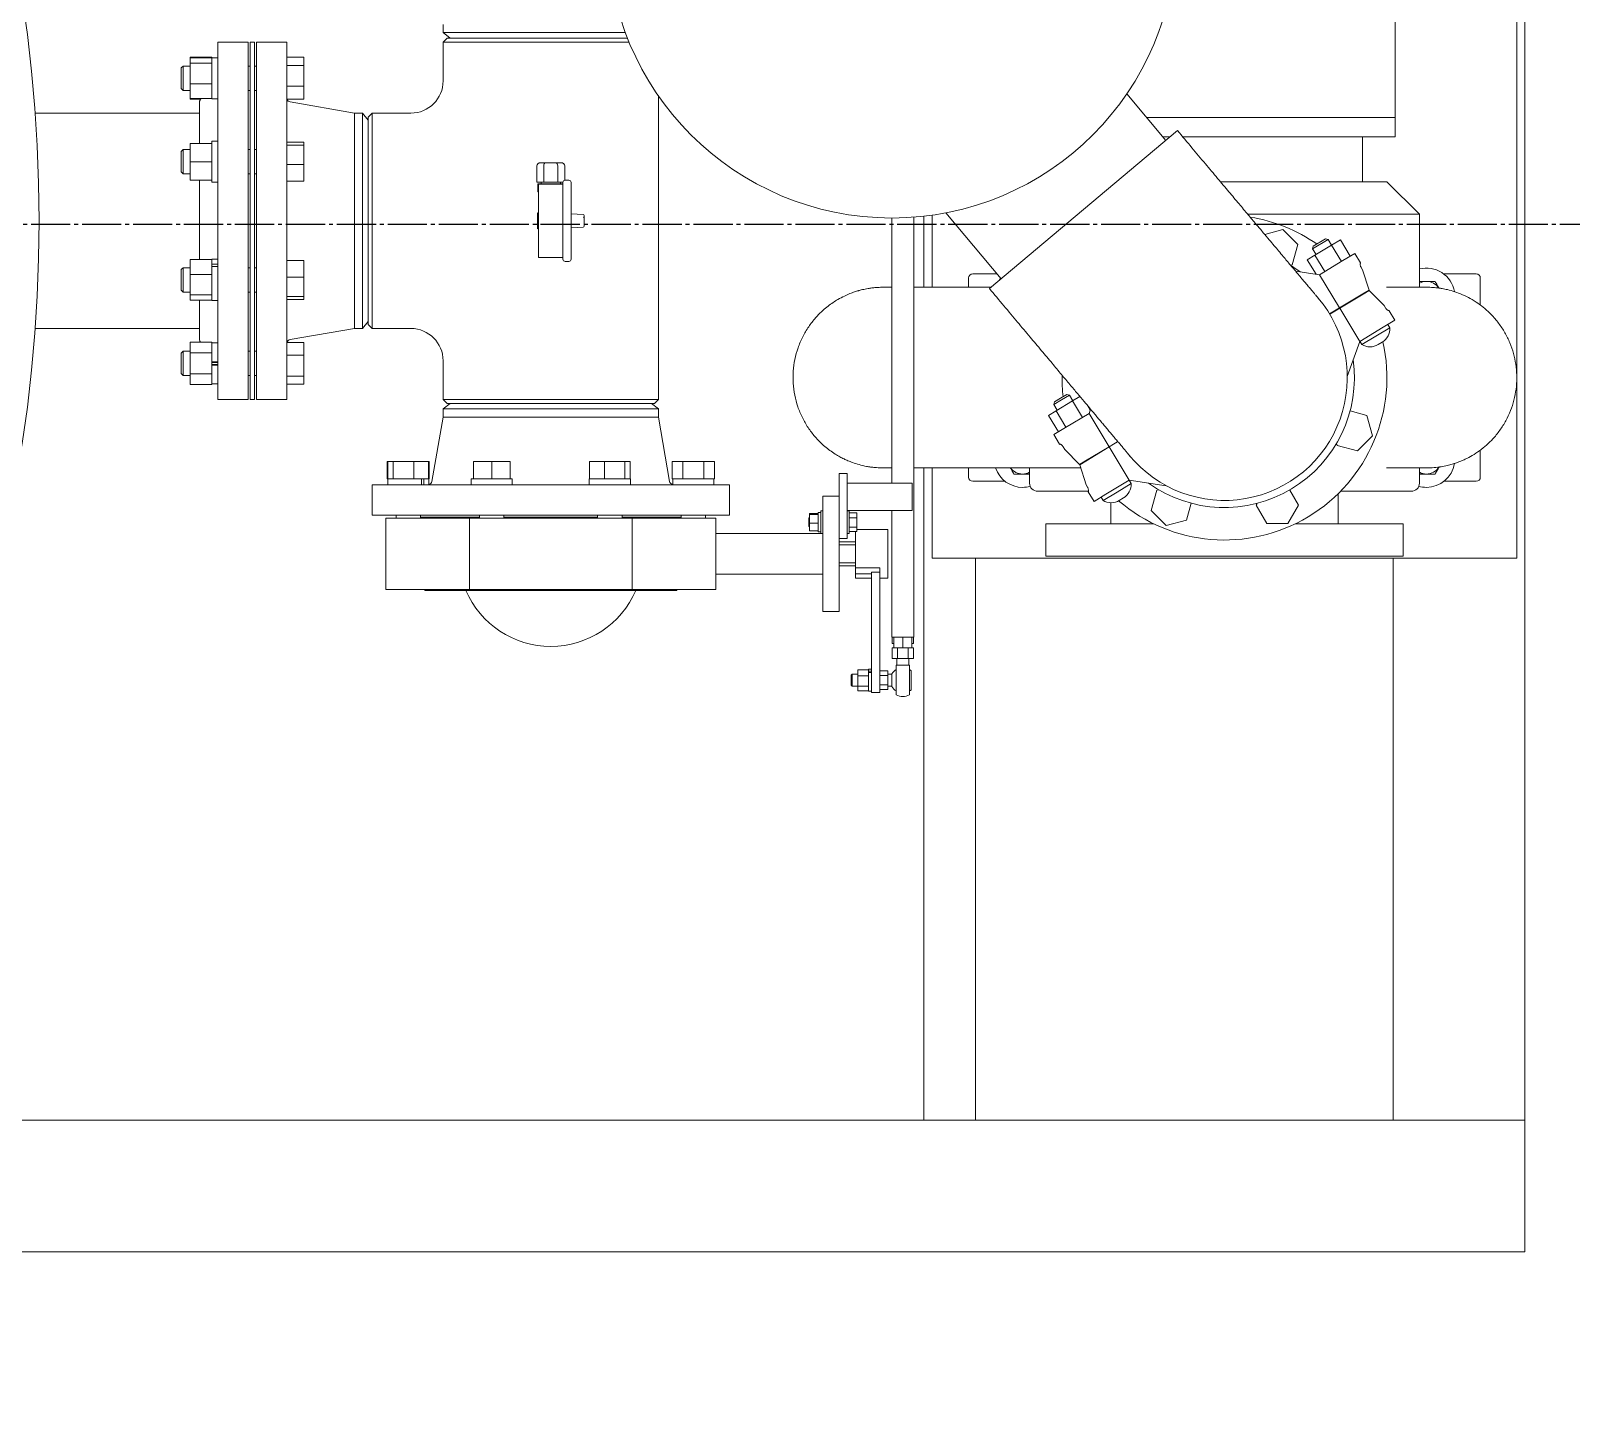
# Model space of a CAD drawing. Extents: x -18238 to -8686, y -1229 to 9502.
# Drawn here: x -17002.2 to -16903.9, y 1745.9 to 1834.8 of the extents above; entities that cross this region are included whole.
import ezdxf

# ---------------------------------------------------------------- set-up
doc = ezdxf.new("R2010")
doc.units = 0
doc.linetypes.add('X-CUB3-LR20$0$COL-CEN-LIN', pattern=[3.25, 2.5, -0.25, 0.25, -0.25])
doc.layers.add('188K-SM-03-C3-LR1-MECH-EQ-Y2257103$0$AC-EQ', color=1, linetype='Continuous')
doc.layers.add('X-CUB3-LR20$0$CCL', color=8, linetype='X-CUB3-LR20$0$COL-CEN-LIN')

# ---------------------------------------------------------------- blocks, each defined once
blk = doc.blocks.new('X-CUB3-LR20$0$CUB3-LR10')
at = {"layer": 'X-CUB3-LR20$0$CCL'}
blk.add_line((720, 2542.459), (-5160, 2542.459), dxfattribs=at)
blk = doc.blocks.new('X-CUB3-LR20')
at = {"layer": 'X-CUB3-LR20$0$CCL'}
blk.add_blockref('X-CUB3-LR20$0$CUB3-LR10', (-12838.149, -720), dxfattribs=at)
blk = doc.blocks.new('188K-SM-03-C3-LR1-MECH-EQ-Y2257103$0$sf1')
at = {"linetype": 'Continuous', "lineweight": 15}
for p, q in [((0, -1311.54), (0, -8.46)), ((5.18, -214.41), (5.18, -877.55)), ((82.89, -513.61), (82.89, -596.5)), ((690.05, -542.27), (690.05, -537.09)), ((621.4, -548.32), (571.44, -548.32)), ((572.49, -545.73), (621.4, -545.73)), ((573.81, -542.27), (621.4, -542.27)), ((621.4, -542.27), (690.05, -542.27)), ((621.4, -545.73), (687.46, -545.73)), ((690.05, -548.32), (621.4, -548.32)), ((685.54, -545.73), (690.05, -542.27)), ((690.05, -548.32), (687.46, -545.73)), ((690.05, -572.93), (690.05, -548.32)), ((809.21, -548.32), (789.78, -548.32)), ((789.78, -548.32), (789.78, -662.3)), ((809.21, -548.32), (809.21, -662.3)), ((813.09, -548.32), (810.5, -548.32)), ((810.5, -776.28), (810.5, -548.32)), ((813.09, -776.28), (813.09, -548.32)), ((833.82, -548.32), (814.39, -548.32)), ((814.39, -662.3), (814.39, -548.32)), ((833.82, -662.3), (833.82, -548.32)), ((789.78, -558.01), (778.92, -558.01)), ((778.92, -558.01), (778.92, -563.17)), ((837.71, -558.26), (833.82, -558.26)), ((837.71, -557.9), (851.49, -557.9)), ((837.71, -557.9), (837.71, -558.26)), ((837.71, -558.26), (837.71, -561.64)), ((837.71, -558.36), (851.49, -558.36)), ((851.49, -557.9), (851.49, -558.36)), ((851.49, -558.36), (851.49, -561.84)), ((789.78, -563.17), (778.92, -563.17)), ((778.92, -563.17), (778.92, -576.52)), ((810.5, -563.59), (809.21, -563.59)), ((814.39, -563.59), (813.09, -563.59)), ((837.71, -561.64), (837.71, -561.84)), ((837.71, -561.84), (851.49, -561.84)), ((837.71, -561.84), (837.71, -562.57)), ((837.71, -562.57), (837.71, -574.11)), ((851.49, -561.84), (851.49, -574.84)), ((855.9, -563.59), (851.49, -563.59)), ((857.13, -564.82), (855.9, -563.59)), ((855.9, -564.18), (855.9, -563.59)), ((855.9, -579.13), (855.9, -564.18)), ((857.13, -565.32), (857.13, -564.82)), ((857.13, -577.9), (857.13, -565.32)), ((789.78, -576.52), (778.92, -576.52)), ((778.92, -576.52), (778.92, -584.71)), ((809.21, -579.13), (810.5, -579.13)), ((813.09, -579.13), (814.39, -579.13)), ((837.71, -574.11), (837.71, -574.84)), ((837.71, -574.84), (851.49, -574.84)), ((837.71, -574.84), (837.71, -575.38)), ((837.71, -575.38), (837.71, -583.82)), ((851.49, -574.84), (851.49, -584.36)), ((851.49, -579.13), (855.9, -579.13)), ((855.9, -579.13), (857.13, -577.9)), ((253.98, -581.32), (229.05, -611.02)), ((552.76, -582.61), (552.76, -776.28)), ((787.63, -586.52), (746.61, -593.66)), ((789.78, -584.71), (778.92, -584.71)), ((833.82, -584.46), (837.71, -584.46)), ((837.71, -583.82), (837.71, -584.36)), ((837.71, -584.36), (851.49, -584.36)), ((837.71, -584.36), (837.71, -584.46)), ((844.83, -584.82), (851.49, -584.82)), ((845.47, -612.97), (845.47, -586.53)), ((851.49, -584.36), (851.49, -584.82)), ((82.89, -596.5), (82.89, -608.83)), ((82.89, -596.5), (241.24, -596.5)), ((735.38, -593.66), (710.77, -593.66)), ((737.97, -596.25), (735.38, -593.66)), ((735.38, -730.95), (735.38, -593.66)), ((741.43, -593.66), (737.97, -598.16)), ((737.97, -596.25), (737.97, -728.36)), ((746.61, -593.66), (741.43, -593.66)), ((741.43, -593.66), (741.43, -662.3)), ((746.61, -593.66), (746.61, -662.3)), ((950.32, -593.66), (845.47, -593.66)), ((218.22, -608.83), (82.89, -608.83)), ((103.62, -608.83), (103.62, -637.43)), ((341.64, -705.54), (221.62, -604.77)), ((230.89, -608.83), (226.45, -608.83)), ((789.78, -612.19), (778.92, -612.19)), ((778.92, -612.19), (778.92, -613.96)), ((789.78, -613.96), (778.92, -613.96)), ((778.92, -613.96), (778.92, -626.4)), ((810.5, -616.86), (809.21, -616.86)), ((814.39, -616.86), (813.09, -616.86)), ((837.71, -611.57), (833.82, -611.57)), ((837.71, -611.57), (837.71, -612.97)), ((837.71, -612.97), (851.49, -612.97)), ((837.71, -612.97), (837.71, -613.63)), ((837.71, -613.63), (837.71, -623.97)), ((851.49, -612.97), (851.49, -624.63)), ((855.9, -616.86), (851.49, -616.86)), ((857.13, -618.09), (855.9, -616.86)), ((855.9, -621.66), (855.9, -616.86)), ((857.13, -622.14), (857.13, -618.09)), ((612.43, -627.33), (612.43, -636.42)), ((614.82, -625.26), (618.16, -625.26)), ((616.98, -627.33), (616.98, -637.69)), ((618.16, -625.26), (624.74, -625.26)), ((624.74, -625.26), (627.98, -625.26)), ((625.95, -627.33), (625.95, -637.69)), ((630.38, -627.33), (630.38, -637.69)), ((789.78, -626.4), (778.92, -626.4)), ((778.92, -626.4), (778.92, -637.07)), ((837.71, -623.97), (837.71, -624.63)), ((837.71, -624.63), (851.49, -624.63)), ((837.71, -624.63), (837.71, -625.29)), ((837.71, -625.29), (837.71, -635.63)), ((851.49, -624.63), (851.49, -636.29)), ((855.9, -632.4), (855.9, -621.66)), ((857.13, -631.17), (857.13, -622.14)), ((88.07, -637.43), (67.35, -658.15)), ((88.07, -637.43), (194.2, -637.43)), ((608.45, -686.75), (608.45, -637.85)), ((612.18, -636.4), (609.9, -636.4)), ((613.62, -637.69), (616.98, -637.69)), ((613.63, -637.85), (613.63, -686.75)), ((615.19, -637.69), (615.19, -638.73)), ((616.98, -637.69), (625.95, -637.69)), ((625.95, -637.69), (630.38, -637.69)), ((627.62, -638.73), (627.62, -637.69)), ((789.78, -637.07), (778.92, -637.07)), ((809.21, -632.4), (810.5, -632.4)), ((813.09, -632.4), (814.39, -632.4)), ((833.82, -637.73), (837.71, -637.73)), ((837.71, -635.63), (837.71, -636.29)), ((837.71, -636.29), (851.49, -636.29)), ((837.71, -636.29), (837.71, -637.73)), ((845.47, -662.3), (845.47, -636.29)), ((851.49, -632.4), (855.9, -632.4)), ((855.9, -632.4), (857.13, -631.17)), ((613.63, -638.73), (617.35, -638.73)), ((629.18, -638.99), (613.63, -638.99)), ((617.35, -638.73), (617.35, -638.99)), ((617.35, -638.73), (625.58, -638.73)), ((625.58, -638.73), (625.58, -638.99)), ((625.58, -638.73), (629.63, -638.73)), ((629.18, -685.61), (629.18, -638.99)), ((629.18, -643.91), (629.63, -643.91)), ((629.63, -638.73), (629.63, -643.91)), ((67.35, -658.15), (67.35, -704.64)), ((176.78, -658.15), (67.35, -658.15)), ((334.2, -699.29), (369.5, -657.24)), ((608.45, -657.87), (600.7, -658.28)), ((629.83, -657.41), (629.18, -657.04)), ((629.83, -667.19), (629.83, -657.41)), ((144.98, -677.43), (154.5, -667.92)), ((154.5, -667.92), (166.01, -671)), ((378.2, -704.64), (378.2, -658.7)), ((383.38, -659.36), (383.38, -704.64)), ((389.86, -659.98), (389.86, -927.78)), ((403.84, -829.61), (403.84, -660.52)), ((600.11, -660.54), (600.11, -658.9)), ((600.11, -664.06), (600.11, -660.54)), ((600.11, -665.71), (600.11, -664.06)), ((600.7, -666.33), (608.45, -666.73)), ((629.18, -667.57), (629.83, -667.19)), ((741.43, -662.3), (741.43, -730.95)), ((746.61, -662.3), (746.61, -730.95)), ((789.78, -662.3), (789.78, -776.28)), ((809.21, -662.3), (809.21, -776.28)), ((814.39, -776.28), (814.39, -662.3)), ((833.82, -776.28), (833.82, -662.3)), ((845.47, -686.97), (845.47, -662.3)), ((117.76, -674.39), (111.45, -684.86)), ((123.43, -677.8), (117.12, -688.27)), ((117.76, -674.39), (123.43, -677.8)), ((125.49, -674.16), (123.33, -677.74)), ((123.43, -677.8), (133.97, -684.15)), ((127.2, -673.73), (125.49, -674.16)), ((135.44, -680.14), (125.49, -674.16)), ((127.2, -673.73), (135.01, -678.43)), ((148.47, -690.43), (144.98, -677.43)), ((108.61, -683.15), (104.98, -689.19)), ((108.61, -683.15), (116.11, -687.67)), ((116.11, -687.67), (131.04, -696.66)), ((133.97, -684.15), (127.67, -694.62)), ((133.28, -683.73), (135.44, -680.14)), ((138.85, -687.09), (133.29, -696.32)), ((133.97, -684.15), (138.85, -687.09)), ((135.44, -680.14), (135.01, -678.43)), ((613.63, -685.61), (629.18, -685.61)), ((789.78, -687.54), (778.92, -687.54)), ((778.92, -687.54), (778.92, -698.23)), ((837.71, -686.87), (833.82, -686.87)), ((837.71, -686.87), (837.71, -686.97)), ((837.71, -686.97), (851.49, -686.97)), ((837.71, -687.51), (837.71, -686.97)), ((837.71, -687.51), (837.71, -690.01)), ((851.49, -696.49), (851.49, -686.97)), ((51.88, -696.18), (31.08, -696.18)), ((103.59, -693.59), (99.49, -706.54)), ((103.59, -693.59), (104.46, -692.14)), ((104.98, -689.19), (104.91, -689.39)), ((104.91, -689.39), (105, -689.44)), ((131.04, -696.66), (118.28, -717.85)), ((146.4, -694.37), (131.04, -696.66)), ((149.47, -690.7), (148.47, -690.43)), ((352.29, -696.18), (336.82, -696.18)), ((609.9, -688.2), (612.18, -688.2)), ((810.5, -692.2), (809.21, -692.2)), ((814.39, -692.2), (813.09, -692.2)), ((837.71, -690.01), (833.82, -690.01)), ((837.71, -691.46), (833.82, -691.46)), ((837.71, -691.08), (837.71, -690.01)), ((837.71, -691.46), (837.71, -691.08)), ((837.71, -691.46), (837.71, -695.95)), ((837.71, -696.49), (837.71, -695.95)), ((837.71, -696.49), (837.71, -697.22)), ((837.71, -696.49), (851.49, -696.49)), ((837.71, -697.22), (837.71, -708.75)), ((855.9, -692.2), (851.49, -692.2)), ((851.49, -696.49), (851.49, -709.49)), ((857.13, -693.43), (855.9, -692.2)), ((855.9, -702.95), (855.9, -692.2)), ((857.13, -702.48), (857.13, -693.43)), ((28.49, -698.77), (28.49, -716.09)), ((99.38, -706.72), (89.85, -716.4)), ((103.24, -709.04), (99.38, -706.72)), ((99.49, -706.54), (103.35, -708.86)), ((354.88, -704.64), (354.88, -698.77)), ((789.78, -698.23), (778.92, -698.23)), ((778.92, -698.23), (778.92, -710.66)), ((855.9, -707.74), (855.9, -702.95)), ((855.9, -707.74), (857.13, -706.51)), ((857.13, -706.51), (857.13, -702.48)), ((88.98, -717.85), (89.85, -716.4)), ((102.92, -708.85), (103.02, -708.67)), ((118.18, -718.03), (103.24, -709.04)), ((103.35, -708.86), (118.28, -717.85)), ((104.27, -709.42), (104.16, -709.59)), ((114.1, -715.58), (114.21, -715.4)), ((789.78, -710.66), (778.92, -710.66)), ((778.92, -710.66), (778.92, -712.4)), ((789.78, -712.4), (778.92, -712.4)), ((809.21, -707.74), (810.5, -707.74)), ((813.09, -707.74), (814.39, -707.74)), ((833.82, -713.07), (837.71, -713.07)), ((837.71, -708.75), (837.71, -709.49)), ((837.71, -709.49), (851.49, -709.49)), ((837.71, -709.49), (837.71, -709.68)), ((837.71, -709.68), (837.71, -713.07)), ((837.71, -712.97), (851.49, -712.97)), ((845.47, -738.07), (845.47, -712.97)), ((851.49, -707.74), (855.9, -707.74)), ((851.49, -709.49), (851.49, -712.97)), ((86.62, -719.69), (82.98, -725.73)), ((90.48, -730.24), (82.98, -725.73)), ((86.77, -719.54), (86.62, -719.69)), ((86.85, -719.59), (86.77, -719.54)), ((105.41, -739.23), (118.18, -718.03)), ((124.56, -721.87), (118.18, -718.03)), ((118.28, -717.85), (124.66, -721.69)), ((737.97, -726.44), (741.43, -730.95)), ((87.42, -728.4), (86.15, -730.51)), ((104.05, -741.28), (86.15, -730.51)), ((105.41, -739.23), (90.48, -730.24)), ((710.77, -730.95), (735.38, -730.95)), ((735.38, -730.95), (737.97, -728.36)), ((741.43, -730.95), (746.61, -730.95)), ((746.61, -730.95), (787.63, -738.08)), ((845.47, -730.95), (950.32, -730.95)), ((91.03, -739.66), (93.68, -741.25)), ((104.05, -741.28), (105.32, -739.17)), ((105.41, -739.23), (113.33, -761.68)), ((789.78, -739.9), (778.92, -739.9)), ((778.92, -739.9), (778.92, -748.1)), ((789.67, -739.9), (778.92, -739.9)), ((778.92, -739.9), (778.92, -739.9)), ((810.5, -745.47), (809.21, -745.47)), ((814.39, -745.47), (813.09, -745.47)), ((837.71, -740.15), (833.82, -740.15)), ((837.71, -739.78), (851.49, -739.78)), ((837.71, -739.78), (837.71, -740.16)), ((837.71, -740.16), (837.71, -746.13)), ((837.71, -746.13), (837.71, -746.51)), ((837.71, -747.27), (837.71, -746.51)), ((837.71, -746.51), (851.49, -746.51)), ((851.49, -739.78), (851.49, -746.51)), ((855.9, -745.47), (851.49, -745.47)), ((851.49, -759.97), (851.49, -746.51)), ((857.13, -746.71), (855.9, -745.47)), ((855.9, -760.43), (855.9, -745.47)), ((857.13, -759.28), (857.13, -746.71)), ((690.05, -776.28), (690.05, -751.67)), ((789.78, -748.1), (778.92, -748.1)), ((778.92, -748.1), (778.92, -761.45)), ((837.71, -752.22), (833.82, -752.22)), ((833.82, -752.62), (837.71, -752.62)), ((833.82, -753.86), (837.71, -753.86)), ((837.71, -754.27), (833.82, -754.27)), ((837.71, -747.27), (837.71, -752.22)), ((837.71, -752.33), (837.71, -752.22)), ((837.71, -754.16), (837.71, -752.33)), ((837.71, -754.16), (837.71, -754.27)), ((837.71, -754.27), (837.71, -759.21)), ((789.78, -761.45), (778.92, -761.45)), ((778.92, -761.45), (778.92, -766.59)), ((809.21, -761.01), (810.5, -761.01)), ((813.09, -761.01), (814.39, -761.01)), ((833.82, -766.34), (837.71, -766.34)), ((837.71, -759.97), (837.71, -759.21)), ((837.71, -759.97), (837.71, -760.35)), ((837.71, -759.97), (851.49, -759.97)), ((837.71, -760.35), (837.71, -766.32)), ((837.71, -766.32), (837.71, -766.7)), ((851.49, -759.97), (851.49, -766.7)), ((851.49, -761.01), (855.9, -761.01)), ((855.9, -761.01), (857.13, -759.78)), ((855.9, -761.01), (855.9, -760.43)), ((857.13, -759.78), (857.13, -759.28)), ((283.85, -774.37), (288.54, -777.2)), ((290.61, -773.55), (288.45, -777.14)), ((292.31, -773.13), (290.61, -773.55)), ((295.58, -776.55), (290.61, -773.55)), ((292.31, -773.13), (296.22, -775.48)), ((296.22, -775.48), (300.13, -777.83)), ((789.78, -766.59), (778.92, -766.59)), ((789.78, -766.59), (778.92, -766.59)), ((778.92, -766.59), (778.92, -766.59)), ((837.71, -766.7), (851.49, -766.7)), ((100.8, -786.47), (111.56, -783.59)), ((278.07, -785.16), (265.31, -806.36)), ((278.07, -785.16), (277.1, -782.42)), ((279.13, -780), (277.31, -783.02)), ((278.07, -785.16), (293, -794.15)), ((288.54, -777.2), (282.23, -787.67)), ((288.54, -777.2), (299.09, -783.55)), ((299.09, -783.55), (292.78, -794.02)), ((300.55, -779.54), (295.58, -776.55)), ((298.39, -783.13), (300.55, -779.54)), ((299.09, -783.55), (303.97, -786.48)), ((300.55, -779.54), (300.13, -777.83)), ((552.76, -776.28), (555.35, -778.87)), ((552.76, -776.28), (621.4, -776.28)), ((557.27, -778.87), (552.76, -782.33)), ((552.76, -782.33), (552.76, -787.51)), ((621.4, -782.33), (552.76, -782.33)), ((621.4, -778.87), (555.35, -778.87)), ((621.4, -776.28), (690.05, -776.28)), ((687.46, -778.87), (621.4, -778.87)), ((690.05, -782.33), (621.4, -782.33)), ((690.05, -782.33), (685.54, -778.87)), ((687.46, -778.87), (690.05, -776.28)), ((690.05, -787.51), (690.05, -782.33)), ((789.78, -776.28), (809.21, -776.28)), ((810.5, -776.28), (813.09, -776.28)), ((814.39, -776.28), (833.82, -776.28)), ((97.32, -799.47), (100.8, -786.47)), ((293, -794.15), (300.52, -798.68)), ((303.97, -786.48), (297.66, -796.96)), ((552.76, -787.51), (545.62, -828.53)), ((621.4, -787.51), (552.76, -787.51)), ((690.05, -787.51), (621.4, -787.51)), ((697.19, -828.53), (690.05, -787.51)), ((106.84, -808.99), (97.32, -799.47)), ((119.84, -805.51), (106.84, -808.99)), ((120.18, -804.24), (119.84, -805.51)), ((265.2, -806.54), (259.65, -803.2)), ((259.79, -803.04), (265.31, -806.36)), ((296.63, -804.8), (296.75, -804.88)), ((296.75, -804.88), (296.84, -804.79)), ((296.84, -804.79), (300.52, -798.68)), ((28.49, -808.52), (28.49, -825.8)), ((252.44, -827.74), (265.2, -806.54)), ((280.13, -815.53), (265.2, -806.54)), ((265.31, -806.36), (280.24, -815.35)), ((269.38, -808.81), (269.28, -808.99)), ((279.22, -814.98), (279.32, -814.8)), ((280.24, -815.35), (284.14, -817.7)), ((284.14, -817.7), (293.54, -808.14)), ((294.5, -806.55), (293.54, -808.14)), ((67.35, -819.93), (67.35, -829.64)), ((279.99, -830.66), (284.03, -817.87)), ((284.03, -817.87), (280.13, -815.53)), ((316.03, -829.64), (316.03, -819.93)), ((354.88, -825.8), (354.88, -819.93)), ((378.2, -877.55), (378.2, -819.93)), ((383.38, -819.93), (383.38, -1235.86)), ((432.31, -823.44), (437.49, -823.44)), ((432.31, -864.88), (432.31, -823.44)), ((437.49, -823.44), (437.49, -860.17)), ((517, -826.78), (517, -815.92)), ((523.73, -815.92), (517, -815.92)), ((523.73, -826.78), (523.73, -815.92)), ((537.19, -815.92), (523.73, -815.92)), ((537.19, -826.78), (537.19, -815.92)), ((543.92, -815.92), (537.19, -815.92)), ((543.92, -826.78), (543.92, -815.92)), ((570.73, -826.78), (570.73, -815.92)), ((574.22, -815.92), (570.73, -815.92)), ((574.22, -826.78), (574.22, -815.92)), ((587.22, -815.92), (574.22, -815.92)), ((587.22, -826.78), (587.22, -815.92)), ((596.74, -815.92), (587.22, -815.92)), ((596.74, -826.78), (596.74, -815.92)), ((647.42, -826.78), (647.42, -815.92)), ((659.07, -815.92), (647.42, -815.92)), ((659.07, -826.78), (659.07, -815.92)), ((670.73, -815.92), (659.07, -815.92)), ((670.73, -826.78), (670.73, -815.92)), ((698.89, -826.78), (698.89, -815.92)), ((699.34, -815.92), (698.89, -815.92)), ((699.34, -826.78), (699.34, -815.92)), ((708.86, -815.92), (699.34, -815.92)), ((708.86, -826.78), (708.86, -815.92)), ((721.86, -815.92), (708.86, -815.92)), ((721.86, -826.78), (721.86, -815.92)), ((725.35, -815.92), (721.86, -815.92)), ((725.35, -826.78), (725.35, -815.92)), ((725.81, -815.92), (725.35, -815.92)), ((725.81, -826.78), (725.81, -815.92)), ((31.08, -828.39), (51.61, -828.39)), ((117.69, -834.82), (72.53, -834.82)), ((144.52, -843.65), (150.09, -834.01)), ((228.89, -831.25), (252.44, -827.74)), ((233.65, -833.8), (234.91, -834.14)), ((234.91, -834.14), (238.39, -847.14)), ((252.54, -827.8), (251.26, -829.91)), ((260.21, -835.3), (251.26, -829.91)), ((267.37, -836.73), (252.44, -827.74)), ((278.57, -835.14), (274.89, -841.25)), ((278.61, -835.02), (278.48, -834.95)), ((310.85, -834.82), (278.51, -834.82)), ((278.57, -835.14), (278.61, -835.02)), ((279.99, -830.66), (279.03, -832.25)), ((331.77, -828.39), (352.29, -828.39)), ((432.31, -829.61), (390.86, -829.61)), ((390.86, -829.61), (390.86, -847.02)), ((507.43, -830.68), (507.43, -850.1)), ((621.4, -830.68), (507.43, -830.68)), ((517.38, -826.78), (517, -826.78)), ((517.37, -826.78), (517.37, -830.68)), ((517.38, -826.78), (523.35, -826.78)), ((523.73, -826.78), (523.35, -826.78)), ((524.49, -826.78), (523.73, -826.78)), ((524.49, -826.78), (536.43, -826.78)), ((537.19, -826.78), (536.43, -826.78)), ((537.57, -826.78), (537.19, -826.78)), ((537.57, -826.78), (543.54, -826.78)), ((543.92, -826.78), (543.54, -826.78)), ((543.56, -830.68), (543.56, -826.78)), ((570.64, -826.78), (570.64, -830.68)), ((570.64, -826.78), (574.02, -826.78)), ((574.22, -826.78), (574.02, -826.78)), ((574.95, -826.78), (574.22, -826.78)), ((574.95, -826.78), (586.49, -826.78)), ((587.22, -826.78), (586.49, -826.78)), ((587.76, -826.78), (587.22, -826.78)), ((587.76, -826.78), (596.2, -826.78)), ((596.74, -826.78), (596.2, -826.78)), ((596.74, -826.78), (596.83, -826.78)), ((596.83, -830.68), (596.83, -826.78)), ((735.38, -830.68), (621.4, -830.68)), ((646.02, -826.78), (646.02, -830.68)), ((646.02, -826.78), (647.42, -826.78)), ((648.07, -826.78), (647.42, -826.78)), ((648.07, -826.78), (658.42, -826.78)), ((659.07, -826.78), (658.42, -826.78)), ((659.73, -826.78), (659.07, -826.78)), ((659.73, -826.78), (670.07, -826.78)), ((670.73, -826.78), (670.07, -826.78)), ((670.73, -826.78), (672.17, -826.78)), ((672.17, -830.68), (672.17, -826.78)), ((699.25, -826.78), (698.89, -826.78)), ((699.25, -826.78), (699.25, -830.68)), ((699.25, -826.78), (699.34, -826.78)), ((699.88, -826.78), (699.34, -826.78)), ((699.88, -826.78), (702.39, -826.78)), ((702.39, -826.78), (702.39, -830.68)), ((703.45, -826.78), (702.39, -826.78)), ((703.84, -826.78), (703.45, -826.78)), ((703.84, -826.78), (703.84, -830.68)), ((703.84, -826.78), (708.33, -826.78)), ((708.86, -826.78), (708.33, -826.78)), ((709.6, -826.78), (708.86, -826.78)), ((709.6, -826.78), (721.13, -826.78)), ((721.86, -826.78), (721.13, -826.78)), ((722.06, -826.78), (721.86, -826.78)), ((722.06, -826.78), (725.44, -826.78)), ((725.44, -830.68), (725.44, -826.78)), ((725.81, -826.78), (725.44, -826.78)), ((735.38, -850.1), (735.38, -830.68)), ((119.16, -836.28), (119.16, -855.54)), ((151.25, -855.31), (144.52, -843.65)), ((171.44, -843.65), (164.71, -855.31)), ((170.79, -842.52), (171.44, -843.65)), ((215.88, -853.17), (212.99, -842.41)), ((256.14, -839.06), (258.79, -840.65)), ((269.16, -840.68), (260.21, -835.3)), ((264.22, -855.54), (264.22, -842.1)), ((274.89, -841.25), (267.37, -836.73)), ((269.16, -840.68), (270.43, -838.57)), ((447.85, -838.03), (437.49, -838.03)), ((447.85, -911.39), (447.85, -838.03)), ((228.88, -856.66), (215.88, -853.17)), ((238.39, -847.14), (228.88, -856.66)), ((390.86, -847.02), (432.31, -847.02)), ((403.84, -927.78), (403.84, -847.02)), ((431, -848.55), (426.13, -848.55)), ((426.13, -848.55), (426.13, -851.79)), ((431, -851.79), (426.13, -851.79)), ((426.13, -851.79), (426.13, -857.76)), ((432.31, -847.39), (431, -847.39)), ((431, -847.39), (431, -861.65)), ((449.16, -847.39), (447.85, -847.39)), ((449.16, -847.39), (449.16, -850.29)), ((450.77, -848.45), (449.16, -848.45)), ((449.16, -850.29), (449.16, -861.65)), ((450.77, -848.45), (450.77, -860.59)), ((450.77, -849.09), (456.43, -849.09)), ((450.77, -849.63), (456.43, -849.63)), ((456.43, -849.09), (456.43, -849.63)), ((456.43, -849.63), (456.43, -855.07)), ((456.91, -851.97), (456.43, -851.49)), ((456.91, -857.07), (456.91, -851.97)), ((621.4, -850.1), (507.43, -850.1)), ((516.22, -851.92), (516.22, -897.51)), ((516.22, -851.92), (536.85, -851.92)), ((522.69, -850.1), (522.69, -851.92)), ((536.85, -851.92), (543.48, -851.92)), ((538.23, -851.92), (538.23, -850.1)), ((575.96, -851.4), (538.23, -851.4)), ((541.1, -851.4), (541.1, -851.92)), ((543.48, -851.92), (569.25, -851.92)), ((569.25, -851.92), (569.49, -851.92)), ((569.49, -851.92), (569.49, -897.51)), ((569.49, -851.92), (597.26, -851.92)), ((575.96, -850.1), (575.96, -851.92)), ((591.51, -851.92), (591.51, -850.1)), ((621.4, -851.4), (591.51, -851.4)), ((597.26, -851.92), (603.18, -851.92)), ((603.18, -851.92), (639.63, -851.92)), ((735.38, -850.1), (621.4, -850.1)), ((651.3, -851.4), (621.4, -851.4)), ((639.63, -851.92), (645.55, -851.92)), ((645.55, -851.92), (673.32, -851.92)), ((651.3, -850.1), (651.3, -851.92)), ((666.84, -851.92), (666.84, -850.1)), ((704.58, -851.4), (666.84, -851.4)), ((673.32, -897.51), (673.32, -851.92)), ((673.32, -851.92), (673.56, -851.92)), ((673.56, -851.92), (699.33, -851.92)), ((699.33, -851.92), (705.96, -851.92)), ((701.71, -851.92), (701.71, -851.4)), ((704.58, -850.1), (704.58, -851.92)), ((705.96, -851.92), (726.59, -851.92)), ((720.12, -851.92), (720.12, -850.1)), ((726.59, -851.92), (726.59, -897.51)), ((77.71, -855.54), (77.71, -876.26)), ((146.52, -855.54), (77.71, -855.54)), ((164.71, -855.31), (151.25, -855.31)), ((305.67, -855.54), (236.85, -855.54)), ((305.67, -876.26), (305.67, -855.54)), ((426.13, -859.17), (406.4, -859.17)), ((406.4, -890.26), (406.4, -859.17)), ((431, -857.76), (426.13, -857.76)), ((426.13, -857.76), (426.13, -860.5)), ((431, -860.5), (426.13, -860.5)), ((427.13, -883.72), (427.13, -860.5)), ((431, -861.65), (432.31, -861.65)), ((437.49, -911.39), (437.49, -860.17)), ((447.85, -861.65), (449.16, -861.65)), ((447.85, -861.76), (516.22, -861.76)), ((449.16, -860.59), (450.77, -860.59)), ((450.77, -855.07), (456.43, -855.07)), ((450.77, -859.95), (456.43, -859.95)), ((456.43, -855.07), (456.43, -859.95)), ((456.43, -857.55), (456.91, -857.07)), ((437.49, -866.99), (427.13, -866.99)), ((427.13, -869), (437.49, -869)), ((437.49, -864.88), (432.31, -864.88)), ((5.18, -877.55), (378.2, -877.55)), ((305.67, -876.26), (77.71, -876.26)), ((84.14, -1235.86), (84.14, -877.55)), ((350.55, -877.55), (350.55, -1235.86)), ((411.58, -883.72), (427.13, -883.72)), ((411.58, -883.72), (411.58, -886.37)), ((427.13, -880.42), (437.49, -880.42)), ((427.13, -882.43), (437.49, -882.43)), ((427.13, -887.38), (427.13, -883.72)), ((406.4, -890.26), (411.58, -890.26)), ((416.76, -886.37), (411.58, -886.37)), ((411.58, -886.37), (411.58, -891.05)), ((411.58, -891.05), (411.58, -961.43)), ((416.76, -886.37), (416.76, -891.05)), ((416.76, -887.38), (427.13, -887.38)), ((416.76, -890.26), (427.13, -890.26)), ((416.76, -891.05), (416.76, -961.43)), ((427.13, -890.26), (427.13, -887.38)), ((447.85, -887.66), (516.22, -887.66)), ((516.22, -897.51), (536.85, -897.51)), ((536.85, -897.51), (543.48, -897.51)), ((541.1, -897.51), (541.1, -898.03)), ((541.1, -898.03), (701.71, -898.03)), ((543.48, -897.51), (569.25, -897.51)), ((569.25, -897.51), (569.49, -897.51)), ((569.49, -897.51), (597.26, -897.51)), ((597.26, -897.51), (603.18, -897.51)), ((603.18, -897.51), (639.63, -897.51)), ((639.63, -897.51), (645.55, -897.51)), ((645.55, -897.51), (673.32, -897.51)), ((673.32, -897.51), (673.56, -897.51)), ((673.56, -897.51), (699.33, -897.51)), ((699.33, -897.51), (705.96, -897.51)), ((701.71, -898.03), (701.71, -897.51)), ((705.96, -897.51), (726.59, -897.51)), ((437.49, -911.39), (447.85, -911.39)), ((403.84, -927.78), (389.86, -927.78)), ((390.13, -927.78), (390.13, -931.96)), ((391.03, -931.96), (390.13, -931.96)), ((391.03, -934.58), (391.03, -927.78)), ((396.85, -934.58), (396.85, -927.78)), ((402.67, -934.58), (402.67, -927.78)), ((403.57, -931.96), (402.67, -931.96)), ((403.57, -927.78), (403.57, -931.96)), ((390.13, -941.38), (390.13, -934.58)), ((390.13, -934.58), (391.03, -934.58)), ((390.13, -941.38), (393.49, -941.38)), ((391.03, -934.58), (392.59, -934.58)), ((392.59, -934.58), (393.49, -934.58)), ((392.96, -941.38), (392.96, -945.7)), ((393.49, -941.38), (393.49, -934.58)), ((395.29, -934.58), (393.49, -934.58)), ((400.21, -941.38), (393.49, -941.38)), ((395.29, -934.58), (396.85, -934.58)), ((396.85, -934.58), (398.41, -934.58)), ((400.21, -934.58), (398.41, -934.58)), ((400.21, -941.38), (400.21, -934.58)), ((400.21, -934.58), (401.11, -934.58)), ((400.21, -941.38), (403.57, -941.38)), ((400.74, -945.7), (400.74, -941.38)), ((401.11, -934.58), (402.67, -934.58)), ((402.67, -934.58), (403.57, -934.58)), ((403.57, -941.38), (403.57, -934.58)), ((391.51, -961.37), (391.51, -949.24)), ((392.55, -964.73), (392.55, -945.88)), ((392.96, -945.7), (400.74, -945.7)), ((401.15, -964.73), (401.15, -945.88)), ((403.81, -959.4), (403.81, -951.21)), ((406.4, -951.42), (403.81, -951.42)), ((411.58, -949.32), (406.4, -949.32)), ((406.4, -949.32), (406.4, -952.32)), ((411.58, -952.32), (406.4, -952.32)), ((406.4, -952.32), (406.4, -958.3)), ((418.71, -948.23), (416.76, -948.23)), ((418.71, -949.65), (416.76, -949.65)), ((418.71, -950.38), (416.76, -950.38)), ((418.71, -948.23), (418.71, -949.65)), ((418.71, -948.61), (425.51, -948.61)), ((418.71, -950.38), (418.71, -949.65)), ((418.71, -950.38), (418.71, -962.38)), ((418.71, -952.46), (425.51, -952.46)), ((425.51, -948.61), (425.51, -952.46)), ((429.1, -951.42), (425.51, -951.42)), ((425.51, -952.46), (425.51, -959.16)), ((429.72, -952.04), (429.1, -951.42)), ((429.1, -959.19), (429.1, -951.42)), ((429.72, -952.04), (429.72, -958.57)), ((403.81, -959.19), (406.4, -959.19)), ((411.58, -958.3), (406.4, -958.3)), ((406.4, -958.3), (406.4, -961.29)), ((411.58, -961.29), (406.4, -961.29)), ((411.58, -961.43), (411.58, -963.13)), ((416.76, -961.43), (416.76, -963.13)), ((416.76, -962.38), (418.71, -962.38)), ((418.71, -959.16), (425.51, -959.16)), ((418.71, -962.01), (425.51, -962.01)), ((425.51, -959.16), (425.51, -962.01)), ((425.51, -959.19), (429.1, -959.19)), ((429.1, -959.19), (429.72, -958.57)), ((411.58, -963.13), (416.76, -963.13)), ((1145.67, -1235.86), (0, -1235.86)), ((0, -1320), (0, -1235.86)), ((1147.42, -1320), (0, -1320))]:
    blk.add_line(p, q, dxfattribs=at)
at = {"linetype": 'Continuous', "lineweight": 15, "flags": 128}
for points in [[(143.35, -694.82), (147.46, -692.05), (148.99, -691.1)], [(335.44, -700.33), (334.45, -699.02), (334.44, -699.01)], [(280.57, -815.55), (280.5, -815.66), (280.46, -815.73)]]:
    blk.add_lwpolyline(points, dxfattribs=at)
at = {"linetype": 'Continuous', "lineweight": 15}
for centre, radius in [((1880.33, -662.3), 932.54), ((403.81, -479.19), 181.33)]:
    blk.add_circle(centre, radius, dxfattribs=at)
for centre, radius, start, end in [((710.77, -572.93), 20.72, 180.28793, 269.67359), ((787.19, -583.97), 2.59, 279.86815, 343.52111), ((842.88, -586.53), 2.59, 0, 56.9636), ((609.9, -637.85), 1.45, 90, 180), ((612.18, -637.85), 1.45, 0, 90), ((600.73, -658.9), 0.622, 93.01728, 180), ((191.69, -762.29), 103.62, 99.19768, 124.67201), ((600.73, -660.54), 0.62, 92.84822, 179.86708), ((600.73, -665.71), 0.622, 180, 266.98272), ((609.9, -686.75), 1.45, 180, 270), ((612.18, -686.75), 1.45, 270, 0), ((31.08, -698.77), 2.59, 90, 180), ((62.89, -710.58), 18.13, 75.77595, 170.0932), ((352.29, -698.77), 2.59, 0, 90), ((62.89, -710.58), 9.62, 90, 145.31129), ((62.89, -710.58), 9.62, 62.39573, 90), ((191.69, -762.29), 78.36, 139.53113, 320.52467), ((96.24, -731.01), 10.1, 177.1929, 238.95225), ((710.77, -751.67), 20.72, 90.28793, 179.67359), ((191.69, -762.29), 103.62, 167.2434, 310.66111), ((98.89, -732.6), 10.1, 238.95225, 300.71161), ((787.19, -740.63), 2.59, 16.55206, 80.13185), ((842.88, -738.07), 2.59, 318.60321, 0), ((191.69, -762.29), 82.91, 172.15341, 305.7511), ((191.69, -762.29), 103.62, 353.23249, 0.79954), ((62.89, -814.2), 18.13, 189.36328, 270), ((62.89, -814.2), 9.62, 212.43522, 270), ((62.89, -814.2), 9.62, 270, 297.60427), ((320.48, -814.2), 9.62, 242.39573, 270), ((320.48, -814.2), 18.13, 270, 341.55928), ((320.48, -814.2), 9.62, 270, 322.82707), ((31.08, -825.8), 2.59, 180, 270), ((62.89, -814.2), 18.13, 270, 285.57598), ((72.53, -829.64), 5.18, 180, 270), ((261.35, -830.4), 10.1, 177.1929, 238.95225), ((310.85, -829.64), 5.18, 270, 0), ((320.48, -814.2), 18.13, 254.42402, 270), ((352.29, -825.8), 2.59, 270, 0), ((543.07, -828.09), 2.59, 280.8698, 350.13185), ((699.74, -828.09), 2.59, 189.86815, 259.1302), ((264, -832), 10.1, 238.95225, 300.71161), ((621.4, -874.71), 59.02, 203.26685, 270), ((621.4, -874.71), 59.02, 270, 336.73315), ((396.85, -955.31), 8.08, 122.16817, 131.35303), ((396.85, -955.31), 10.36, 112.02431, 114.51932), ((396.85, -955.31), 10.36, 65.48068, 67.97569), ((396.85, -955.31), 8.08, 30.44746, 57.83183), ((396.85, -955.31), 8.08, 228.64697, 237.83183), ((396.85, -955.31), 8.08, 302.16817, 329.55254), ((396.85, -955.31), 10.36, 245.48068, 294.51932)]:
    blk.add_arc(centre, radius, start, end, dxfattribs=at)
for centre, major_axis, ratio, start_param, end_param in [((614.82, -627.33), (2.39, 0), 0.866055, 1.570796, 3.141593), ((618.16, -627.33), (0, 2.07), 0.569094, 0, 1.570796), ((624.74, -627.33), (0, 2.07), 0.585567, 4.712389, 6.283185), ((627.98, -627.33), (2.39, 0), 0.866055, 0, 1.570796)]:
    blk.add_ellipse(centre, major_axis=major_axis, ratio=ratio, start_param=start_param, end_param=end_param, dxfattribs=at)
for points, knots in [([(221.61, -604.77), (218.55, -608.42), (212.64, -615.46), (204.12, -625.61), (196.27, -634.96), (189.1, -643.5), (182.6, -651.25), (176.77, -658.19), (171.62, -664.32), (167.14, -669.65), (163.34, -674.18), (160.1, -678.04), (157.14, -681.57), (154.44, -684.78), (151.88, -687.84), (149.48, -690.69), (147.06, -693.57), (144.64, -696.45), (142.28, -699.27), (140.04, -701.94), (137.99, -704.38), (136.18, -706.53), (134.65, -708.35), (133.42, -709.82), (132.51, -710.91), (132.03, -711.47), (132.06, -711.44), (132.07, -711.43)], [0, 0, 0, 0, 0.091994, 0.177243, 0.255746, 0.327503, 0.392515, 0.450781, 0.502302, 0.547077, 0.585106, 0.61639, 0.644314, 0.673964, 0.697261, 0.721284, 0.746085, 0.77175, 0.798386, 0.8256, 0.852839, 0.880048, 0.907174, 0.934181, 0.96115, 0.987062, 1, 1, 1, 1]), ([(105, -689.44), (105.05, -689.51), (105.13, -689.64), (105.13, -690.21), (105, -690.93), (104.75, -691.62), (104.54, -692), (104.46, -692.14)], [0, 0, 0, 0, 0.231029, 0.46162, 0.702057, 0.884639, 1, 1, 1, 1]), ([(62.93, -704.64), (61.5, -704.67), (58.9, -704.72), (55.55, -705.08), (53.01, -705.48), (51.17, -705.83), (48.42, -706.44), (44.65, -707.51), (39.74, -709.39), (34.81, -711.82), (30.03, -714.8), (25.57, -718.21), (21.07, -722.42), (16.7, -727.53), (12.71, -733.6), (9.54, -740.06), (7.21, -746.81), (5.73, -753.76), (5.11, -760.84), (5.37, -767.93), (6.5, -774.94), (8.48, -781.76), (11.28, -788.31), (14.93, -794.55), (19.04, -799.91), (23.41, -804.44), (27.77, -808.13), (32.36, -811.3), (36.25, -813.47), (39.31, -814.92), (41.54, -815.86), (43.9, -816.74), (46.6, -817.62), (49.82, -818.48), (53.65, -819.23), (58.08, -819.81), (61.24, -819.89), (62.93, -819.93)], [0, 0, 0, 0, 0.026684, 0.048798, 0.061059, 0.071451, 0.080306, 0.107091, 0.135757, 0.16627, 0.19722, 0.227868, 0.258213, 0.298204, 0.337789, 0.376998, 0.415836, 0.45455, 0.493265, 0.531979, 0.570692, 0.609403, 0.648113, 0.68722, 0.727537, 0.758594, 0.790315, 0.821027, 0.849758, 0.863383, 0.876512, 0.889376, 0.904671, 0.923324, 0.945421, 0.970986, 1, 1, 1, 1]), ([(57.34, -700.97), (56.89, -701.75), (56.09, -703.13), (55.26, -704.57), (54.9, -705.19)], [0, 0, 0, 0, 0.56245, 1, 1, 1, 1]), ([(62.89, -700.97), (62.15, -700.97), (60.64, -700.97), (58.79, -700.97), (57.7, -700.97), (57.34, -700.97)], [0, 0, 0, 0, 0.397957, 0.80209, 1, 1, 1, 1]), ([(88.26, -704.64), (87.5, -704.64), (85.49, -704.64), (82.35, -704.64), (78.77, -704.64), (75.2, -704.64), (71.99, -704.64), (69.2, -704.64), (66.87, -704.64), (64.94, -704.64), (63.57, -704.64), (62.84, -704.64), (62.9, -704.64), (62.93, -704.64)], [0, 0, 0, 0, 0.046492, 0.1228185, 0.2082728, 0.302854, 0.4065615, 0.4999611, 0.5996986, 0.7057735, 0.8181853, 0.9369336, 1, 1, 1, 1]), ([(67.35, -700.97), (67.01, -700.97), (65.96, -700.97), (64.46, -700.97), (63.31, -700.97), (62.89, -700.97)], [0, 0, 0, 0, 0.233923, 0.722955, 1, 1, 1, 1]), ([(252.13, -812.15), (252.15, -812.14), (252.18, -812.1), (252.55, -811.66), (253.25, -810.82), (254.4, -809.46), (255.78, -807.81), (257.38, -805.91), (259.14, -803.81), (261.08, -801.51), (263.15, -799.03), (265.29, -796.49), (267.36, -794.02), (269.35, -791.64), (271.22, -789.42), (273.12, -787.15), (275.27, -784.59), (278.02, -781.33), (281.46, -777.22), (285.63, -772.26), (290.44, -766.53), (295.86, -760.07), (301.9, -752.87), (308.59, -744.91), (315.93, -736.16), (323.93, -726.64), (332.57, -716.35), (338.55, -709.23), (341.64, -705.54)], [0, 0, 0, 0, 0.019198, 0.040478, 0.070418, 0.098241, 0.124139, 0.148456, 0.172605, 0.196744, 0.22083, 0.244515, 0.266203, 0.285733, 0.305067, 0.32191, 0.342231, 0.368759, 0.403173, 0.444363, 0.492331, 0.545567, 0.605233, 0.671328, 0.743852, 0.822805, 0.908188, 1, 1, 1, 1]), ([(389.86, -704.64), (388.57, -704.64), (385.83, -704.64), (381.28, -704.64), (376.48, -704.64), (371.57, -704.64), (366.61, -704.64), (361.66, -704.64), (356.81, -704.64), (351.91, -704.64), (346.79, -704.64), (343.02, -704.64), (340.88, -704.64), (340.58, -704.64)], [0, 0, 0, 0, 0.101079, 0.214435, 0.321428, 0.421861, 0.526308, 0.621996, 0.710838, 0.800538, 0.891797, 0.984604, 1, 1, 1, 1]), ([(409.3, -704.64), (409.31, -704.64), (409.43, -704.64), (409.01, -704.64), (408.05, -704.64), (406.43, -704.64), (405.01, -704.64), (404, -704.64), (403.84, -704.64)], [0, 0, 0, 0, 0.0138246, 0.2640572, 0.5043668, 0.7358086, 0.9591656, 1, 1, 1, 1]), ([(407.89, -819.93), (408.74, -819.92), (410.3, -819.91), (412.5, -819.83), (414.34, -819.71), (415.92, -819.55), (417.23, -819.38), (418.56, -819.18), (421.15, -818.73), (424.58, -817.93), (428.56, -816.66), (431.76, -815.39), (434.44, -814.17), (437.16, -812.77), (440.21, -810.97), (443.41, -808.79), (446.69, -806.19), (449.9, -803.26), (453.58, -799.3), (457.44, -794.2), (461.11, -787.82), (463.99, -780.88), (465.96, -773.51), (466.95, -765.91), (466.92, -758.24), (465.88, -750.66), (463.85, -743.29), (460.88, -736.28), (457.09, -729.84), (452.69, -724.17), (448.44, -719.88), (444.66, -716.72), (441.49, -714.44), (438.03, -712.27), (434.42, -710.36), (430.83, -708.78), (427.84, -707.68), (425.86, -707.07), (424.66, -706.73), (423.76, -706.48), (422.48, -706.17), (420.8, -705.8), (418.82, -705.44), (416.54, -705.11), (413.95, -704.85), (411.04, -704.68), (408.98, -704.66), (407.89, -704.64)], [0, 0, 0, 0, 0.030621, 0.056271, 0.076982, 0.089359, 0.099199, 0.106885, 0.113287, 0.137405, 0.159286, 0.174777, 0.188253, 0.20273, 0.220038, 0.240421, 0.25995, 0.28179, 0.304567, 0.339744, 0.375951, 0.412931, 0.450461, 0.488238, 0.525926, 0.563353, 0.600936, 0.638423, 0.675468, 0.711116, 0.744049, 0.764509, 0.783804, 0.801669, 0.824827, 0.843994, 0.859569, 0.871889, 0.874641, 0.87788, 0.88635, 0.89782, 0.912378, 0.929982, 0.950535, 0.973918, 1, 1, 1, 1]), ([(88.98, -717.85), (88.84, -718.06), (88.55, -718.49), (88.04, -719), (87.53, -719.38), (87.07, -719.62), (86.93, -719.6), (86.85, -719.59)], [0, 0, 0, 0, 0.179767, 0.358877, 0.554043, 0.780666, 1, 1, 1, 1]), ([(294.5, -806.55), (294.65, -806.33), (294.93, -805.9), (295.45, -805.4), (295.96, -805.01), (296.41, -804.78), (296.56, -804.79), (296.63, -804.8)], [0, 0, 0, 0, 0.179767, 0.358877, 0.554043, 0.780666, 1, 1, 1, 1]), ([(54.75, -819.32), (54.75, -819.33), (55.19, -820.09), (56.07, -821.61), (56.92, -823.07), (57.34, -823.81)], [0, 0, 0, 0, 0.0063953, 0.4986453, 1, 1, 1, 1]), ([(57.34, -823.81), (57.7, -823.81), (58.78, -823.81), (60.63, -823.81), (62.14, -823.81), (62.89, -823.81)], [0, 0, 0, 0, 0.197911, 0.596243, 1, 1, 1, 1]), ([(62.9, -819.93), (62.88, -819.93), (62.82, -819.93), (63.36, -819.93), (64.39, -819.93), (65.83, -819.93), (67.56, -819.93), (69.6, -819.93), (71.9, -819.93), (74.41, -819.93), (76.96, -819.93), (79.61, -819.93), (83.14, -819.93), (86, -819.93), (88.13, -819.93), (88.3, -819.93)], [0, 0, 0, 0, 0.049561, 0.154581, 0.253102, 0.345123, 0.430643, 0.509663, 0.595903, 0.672781, 0.741099, 0.808221, 0.875929, 0.99006, 1, 1, 1, 1]), ([(62.89, -823.81), (63.31, -823.81), (64.45, -823.81), (65.95, -823.81), (67, -823.81), (67.35, -823.81)], [0, 0, 0, 0, 0.277036, 0.760814, 1, 1, 1, 1]), ([(283.38, -819.93), (285.59, -819.93), (291.94, -819.93), (302.05, -819.93), (314.1, -819.93), (325.96, -819.93), (337.52, -819.93), (346.85, -819.93), (354.21, -819.93), (359.96, -819.93), (365.79, -819.93), (371.29, -819.93), (376.48, -819.93), (381.28, -819.93), (385.83, -819.93), (388.57, -819.93), (389.86, -819.93)], [0, 0, 0, 0, 0.051382, 0.147851, 0.242245, 0.346329, 0.447366, 0.545224, 0.601373, 0.656382, 0.714153, 0.778348, 0.831118, 0.887333, 0.946892, 1, 1, 1, 1]), ([(316.03, -823.81), (316.75, -823.81), (318.22, -823.81), (319.72, -823.81), (320.48, -823.81)], [0, 0, 0, 0, 0.494488, 1, 1, 1, 1]), ([(320.48, -823.81), (320.9, -823.81), (322.04, -823.81), (323.91, -823.81), (325.32, -823.81), (326.03, -823.81)], [0, 0, 0, 0, 0.221577, 0.60851, 1, 1, 1, 1]), ([(326.03, -823.81), (326.48, -823.03), (327.22, -821.76), (327.98, -820.44), (328.28, -819.93)], [0, 0, 0, 0, 0.611473, 1, 1, 1, 1]), ([(403.84, -819.93), (404, -819.93), (405.01, -819.93), (406.43, -819.93), (408.05, -819.93), (409.01, -819.93), (409.43, -819.93), (409.31, -819.93), (409.3, -819.93)], [0, 0, 0, 0, 0.040834, 0.264191, 0.495633, 0.735943, 0.986175, 1, 1, 1, 1]), ([(278.48, -834.95), (278.44, -834.89), (278.35, -834.76), (278.36, -834.18), (278.49, -833.46), (278.74, -832.77), (278.95, -832.4), (279.03, -832.25)], [0, 0, 0, 0, 0.231029, 0.46162, 0.702057, 0.884639, 1, 1, 1, 1])]:
    blk.add_open_spline(points, degree=3, knots=knots, dxfattribs=at)
blk = doc.blocks.new('188K-SM-03-C3-LR1-MECH-EQ-Y2257103')
at = {"layer": '188K-SM-03-C3-LR1-MECH-EQ-Y2257103$0$AC-EQ', "xscale": -0.1, "yscale": 0.1, "zscale": 0.1}
blk.add_blockref('188K-SM-03-C3-LR1-MECH-EQ-Y2257103$0$sf1', (-16906.861, 1888.919), dxfattribs=at)

msp = doc.modelspace()

# ---------------------------------------------------------------- block references
for name in ['X-CUB3-LR20', '188K-SM-03-C3-LR1-MECH-EQ-Y2257103']:
    msp.add_blockref(name, (0, 0))

doc.saveas('drawing.dxf')
